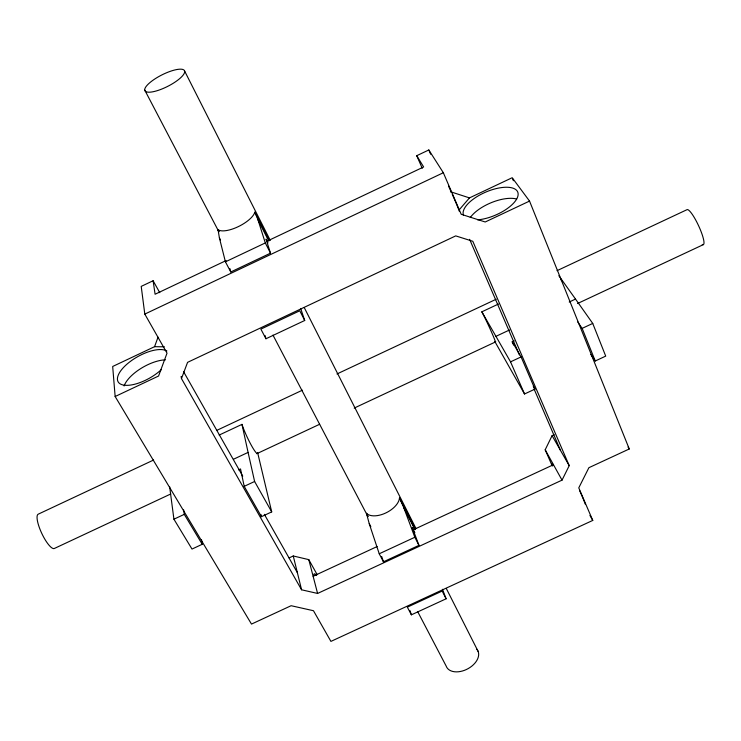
<?xml version="1.0" encoding="UTF-8"?>
<svg xmlns="http://www.w3.org/2000/svg" width="741" height="741" viewBox="0 0 741 741"><rect width="100%" height="100%" fill="white"/><g stroke="black" fill="none" stroke-linecap="round" stroke-linejoin="round"><path stroke-width="1.11" d="M459.198 209.833L469.47 197.903L512.188 177.72L529.537 201.08L629.266 448.972L588.9 467.691L578.767 487.865L592.763 520.423L330.921 641.4L313.471 610.723L291.12 605.712L251.495 624.089L115.142 396.509L112.678 366.48L154.563 346.686L158.046 337.164M181.471 378.577L187.575 362.349L455.715 235.888L472.804 241.279L569.218 465.654L562.03 480.14L317.593 593.448L301.578 589.799L181.471 378.577L181.119 376.437M552.128 465.672L545.191 449.796L552.082 435.662L554.175 434.689M159.769 292.686L153.109 280.746L141.216 286.387L144.801 314.091L167.021 353.17L158.565 376.03L115.142 396.509M422.24 168.29L416.738 155.693L428.817 149.969L443.34 172.736L461.198 214.279L485.207 221.985L529.537 201.08M226.144 260.563L155.091 294.242L153.109 280.746M266.899 241.251L423.639 166.966L416.738 155.693M225.431 261.832L265.306 242.937L257.933 219.642L254.821 212.195A21.063 7.901 -27 0 1 238.083 226.737A21.063 7.901 -27 0 1 218.039 229.654L219.401 237.935L225.431 261.832L230.775 271.984L270.502 253.172L266.028 239.139L267.973 242.983M144.801 314.091L443.34 172.736M304.708 320.492L299.772 310.775L260.878 329.115L265.954 338.757L304.708 320.492L300.67 308.46M153.6 460.022L38.337 514.124A18.951 4.965 64.8 0 0 41.672 533.187A18.951 4.965 64.8 0 0 54.343 548.479L170.726 493.988M216.474 430.521L302.393 390.192M336.97 373.964L496.248 299.207M557.019 270.678L686.953 209.703A19.294 3.659 65 0 1 699.439 227.617A19.294 3.659 65 0 1 702.246 244.428M219.169 435.069L241.974 424.371A19.062 2.306 64.9 0 0 250.338 443.479A19.062 2.306 64.9 0 0 257.359 453.427M514.189 340.888L512.198 341.823L521.09 356.921L534.946 389.127L524.526 393.98L494.849 341.536A19.183 0.861 64.9 0 0 491.839 332.82A19.183 0.861 64.9 0 0 481.845 311.822L498.489 304.014M233.498 459.244L248.087 452.408L241.974 424.371M481.845 311.822L495.942 336.34L509.549 329.958M569.236 302.013L575.516 299.068L592.735 323.428L605.712 356.115L595.255 360.997L590.809 354.43M256.71 453.733L319.621 424.278M354.217 408.078L495.766 341.814M577.554 303.523L703.376 244.613M238.565 469.877L240.529 468.951L244.206 486.346L261.443 516.681L271.706 511.892L257.627 452.603M201.515 539.744L202.228 544.292L192.002 549.062L173.922 519.2L184.277 514.356L183.638 509.891M244.206 486.346L254.608 481.483L248.087 452.408M495.942 336.34L510.54 361.849L521.09 356.921M577.748 321.992L582.148 328.374L592.735 323.428M289.064 557.927L293.26 555.982L308.784 559.631L317.194 574.692M313.119 576.257L377.141 546.543M412.83 529.991L553.471 464.718M379.235 553.777L414.84 537.262L403.771 507.641L399.482 497.989A18.831 10.365 -27.4 0 1 385.589 513.059A18.831 10.365 -27.4 0 1 366.48 513.346L369.24 523.692L379.235 553.777L383.458 561.808L418.952 545.357L412.32 527.657L414.84 532.622M446.11 598.793L442.173 591.059L407.346 607.157L411.394 614.826L446.11 598.793L442.47 589.271M154.563 346.686L164.446 346.816M450.463 191.724L469.47 197.903M558.834 275.698L575.516 299.068M628.044 447.082L629.266 448.972M184.277 514.356L202.228 544.292M533.251 386.218L534.946 389.127M552.082 435.662L569.218 465.654M183.573 371.686L242.742 476.167M264.352 514.337L297.345 572.608M589.929 515.412L592.763 520.423M254.608 481.483L271.706 511.892M545.191 449.796L562.03 480.14M218.039 229.654L219.114 231.701M366.48 513.346L368.064 516.384M144.782 90.161L218.79 231.59M272.966 335.099L367.897 516.496M417.776 611.807L446.193 666.122A17.608 11.384 -27.7 0 0 468.275 668.539A17.608 11.384 -27.7 0 0 476.519 648.94M219.401 237.935L220.466 239.964M369.24 523.692L370.843 526.749M254.821 212.195L268.872 239.945M399.482 497.989L415.469 529.574M257.933 219.642L268.807 241.121M403.771 507.641L414.673 529.167M265.306 242.937L270.502 253.172M414.84 537.262L418.952 545.357M184.62 71.043A22.156 6.419 -26.8 0 1 156.221 90.976A22.156 6.419 -26.8 0 1 153.304 80.009A22.156 6.419 -26.8 0 1 184.62 71.043L270.27 240.408M304.227 307.534L415.988 528.537M446.277 588.437L478.14 651.432M510.54 361.849L524.526 393.98M512.198 341.823L513.569 345M428.817 149.969L430.651 154.221M469.618 239.334L519.404 354.948M534.02 388.886L560.511 450.408M512.596 178.72L513.402 180.721M582.148 328.374L595.255 360.997M409.921 610.528L411.394 614.826M381.698 556.519L383.458 561.808M265.056 335.543L265.954 338.757M308.784 559.631L317.593 593.448M229.932 268.659L230.775 271.984M293.26 555.982L301.578 589.799M260.943 514.458L261.443 516.681M173.922 519.2L169.652 486.772M579.508 490.357A26.519 1.371 64.6 0 1 585.223 504.093M161.186 369.768A29.195 12.264 -29.5 0 1 122.747 384.912A29.195 12.264 -29.5 0 1 129.684 361.932A29.195 12.264 -29.5 0 1 166.855 350.993M313.934 575.664A26.343 3.149 65.6 0 1 316.5 575.525M124.099 385.978A29.075 12.402 -29.5 0 1 165.475 359.839M470.276 217.539A29.353 12.643 -23.2 0 1 516.699 199.033M552.656 465.941A26.509 1.167 64.6 0 1 553.055 464.69M463.44 215.01A29.473 12.504 -23.3 0 1 492.191 189.705A29.473 12.504 -23.3 0 1 517.107 198.199A29.473 12.504 -23.3 0 1 477.63 219.855M448.546 186.186A29.686 1.723 65.2 0 1 451.38 192.345M452.288 194.364A29.686 1.723 65.2 0 1 459.355 211.342M560.789 279.153A19.229 1.88 64.9 0 1 561.632 280.728"/></g></svg>
